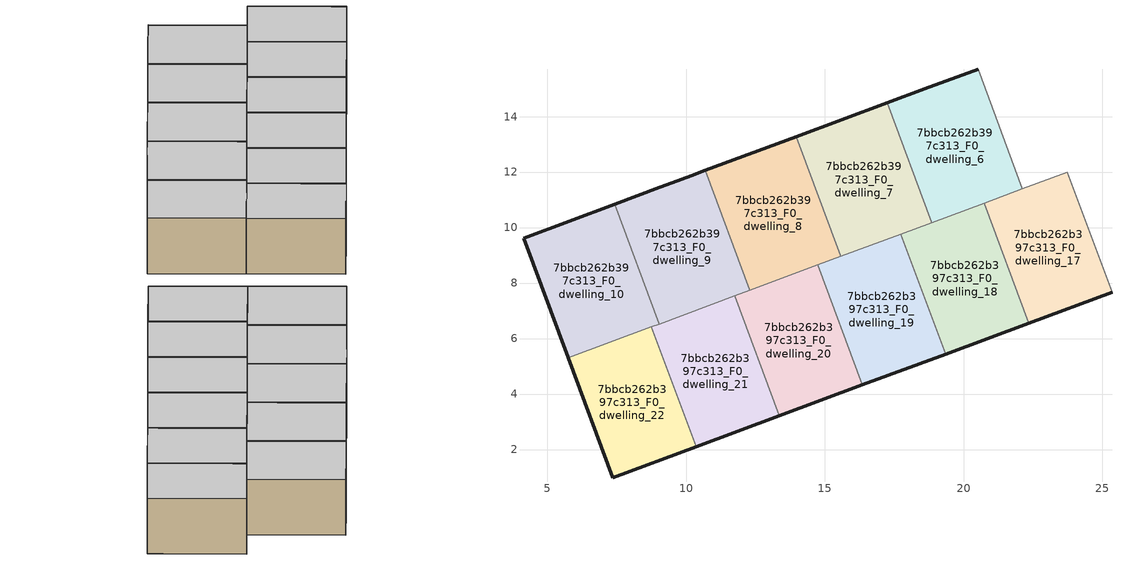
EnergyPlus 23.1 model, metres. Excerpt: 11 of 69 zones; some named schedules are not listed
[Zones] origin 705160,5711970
7bbcb262b397c313_F0_dwelling_10
 floor ground (EU_floor_Construction): 9.02,6.52 7.42,10.84 4.14,9.62 5.75,5.31 z0
 wall outside (EU_wall_Construction): 5.75,5.31 4.14,9.62 7.42,10.84 z0:3
 wall to 7bbcb262b397c313_F0_dwelling_9 (EU_wall_Construction): 7.42,10.84 9.02,6.52 z0:3
 wall to 7bbcb262b397c313_F0_dwelling_22 (EU_wall_Construction): 8.75,6.42 5.75,5.31 z0:3
 wall to 7bbcb262b397c313_F0_dwelling_21 (EU_wall_Construction): 9.02,6.52 8.75,6.42 z0:3
 ceiling to 7bbcb262b397c313_F1_dwelling_10 (EU_floor_Construction): 7.42,10.84 9.02,6.52 5.75,5.31 4.14,9.62 z3
7bbcb262b397c313_F0_dwelling_17
 floor ground (EU_floor_Construction): 25.35,7.67 23.74,12 20.74,10.88 22.35,6.56 z0
 wall outside (EU_wall_Construction): 25.35,7.67 22.35,6.56 z0:3
 wall to 7bbcb262b397c313_F0_dwelling_16 (EU_wall_Construction): 23.74,12 25.35,7.67 z0:3
 wall to 7bbcb262b397c313_F0_dwelling_18 (EU_wall_Construction): 22.35,6.56 20.74,10.88 z0:3
 wall to 7bbcb262b397c313_F0_dwelling_6 (EU_wall_Construction): 20.74,10.88 22.12,11.4 z0:3
 wall to 7bbcb262b397c313_F0_dwelling_5 (EU_wall_Construction): 22.12,11.4 23.74,12 z0:3
 ceiling to 7bbcb262b397c313_F1_dwelling_17 (EU_floor_Construction): 23.74,12 25.35,7.67 22.35,6.56 20.74,10.88 z3
7bbcb262b397c313_F0_dwelling_18
 floor ground (EU_floor_Construction): 22.35,6.56 20.74,10.88 17.74,9.77 19.35,5.44 z0
 wall outside (EU_wall_Construction): 22.35,6.56 19.35,5.44 z0:3
 wall to 7bbcb262b397c313_F0_dwelling_19 (EU_wall_Construction): 19.35,5.44 17.74,9.77 z0:3
 wall to 7bbcb262b397c313_F0_dwelling_7 (EU_wall_Construction): 17.74,9.77 18.84,10.18 z0:3
 wall to 7bbcb262b397c313_F0_dwelling_6 (EU_wall_Construction): 18.84,10.18 20.74,10.88 z0:3
 ceiling to 7bbcb262b397c313_F1_dwelling_18 (EU_floor_Construction): 20.74,10.88 22.35,6.56 19.35,5.44 17.74,9.77 z3
7bbcb262b397c313_F0_dwelling_19
 floor ground (EU_floor_Construction): 19.35,5.44 17.74,9.77 14.74,8.65 16.35,4.33 z0
 wall outside (EU_wall_Construction): 19.35,5.44 16.35,4.33 z0:3
 wall to 7bbcb262b397c313_F0_dwelling_20 (EU_wall_Construction): 16.35,4.33 14.74,8.65 z0:3
 wall to 7bbcb262b397c313_F0_dwelling_8 (EU_wall_Construction): 14.74,8.65 15.57,8.96 z0:3
 wall to 7bbcb262b397c313_F0_dwelling_7 (EU_wall_Construction): 15.57,8.96 17.74,9.77 z0:3
 ceiling to 7bbcb262b397c313_F1_dwelling_19 (EU_floor_Construction): 17.74,9.77 19.35,5.44 16.35,4.33 14.74,8.65 z3
7bbcb262b397c313_F0_dwelling_20
 floor ground (EU_floor_Construction): 16.35,4.33 14.74,8.65 11.74,7.54 13.35,3.21 z0
 wall outside (EU_wall_Construction): 16.35,4.33 13.35,3.21 z0:3
 wall to 7bbcb262b397c313_F0_dwelling_21 (EU_wall_Construction): 13.35,3.21 11.74,7.54 z0:3
 wall to 7bbcb262b397c313_F0_dwelling_9 (EU_wall_Construction): 11.74,7.54 12.3,7.74 z0:3
 wall to 7bbcb262b397c313_F0_dwelling_8 (EU_wall_Construction): 12.3,7.74 14.74,8.65 z0:3
 ceiling to 7bbcb262b397c313_F1_dwelling_20 (EU_floor_Construction): 14.74,8.65 16.35,4.33 13.35,3.21 11.74,7.54 z3
7bbcb262b397c313_F0_dwelling_21
 floor ground (EU_floor_Construction): 13.35,3.21 11.74,7.54 8.75,6.42 10.36,2.1 z0
 wall outside (EU_wall_Construction): 13.35,3.21 10.36,2.1 z0:3
 wall to 7bbcb262b397c313_F0_dwelling_22 (EU_wall_Construction): 10.36,2.1 8.75,6.42 z0:3
 wall to 7bbcb262b397c313_F0_dwelling_9 (EU_wall_Construction): 9.02,6.52 11.74,7.54 z0:3
 ceiling to 7bbcb262b397c313_F1_dwelling_21 (EU_floor_Construction): 11.74,7.54 13.35,3.21 10.36,2.1 8.75,6.42 z3
7bbcb262b397c313_F0_dwelling_22
 floor ground (EU_floor_Construction): 10.36,2.1 8.75,6.42 5.75,5.31 7.36,0.98 z0
 wall outside (EU_wall_Construction): 10.36,2.1 7.36,0.98 5.75,5.31 z0:3
 ceiling to 7bbcb262b397c313_F1_dwelling_22 (EU_floor_Construction): 8.75,6.42 10.36,2.1 7.36,0.98 5.75,5.31 z3
7bbcb262b397c313_F0_dwelling_6
 floor ground (EU_floor_Construction): 22.12,11.4 20.52,15.71 18.59,15 17.24,14.5 18.84,10.18 z0
 wall outside (EU_wall_Construction): 17.24,14.5 18.59,15 20.52,15.71 z0:3
 wall to 7bbcb262b397c313_F0_dwelling_7 (EU_wall_Construction): 18.84,10.18 17.24,14.5 z0:3
 wall to 7bbcb262b397c313_F0_dwelling_5 (EU_wall_Construction): 20.52,15.71 22.12,11.4 z0:3
 ceiling to 7bbcb262b397c313_F1_dwelling_6 (EU_floor_Construction): 20.52,15.71 22.12,11.4 18.84,10.18 17.24,14.5 18.59,15 z3
7bbcb262b397c313_F0_dwelling_7
 floor ground (EU_floor_Construction): 18.84,10.18 17.24,14.5 13.96,13.28 15.57,8.96 z0
 wall outside (EU_wall_Construction): 13.96,13.28 17.24,14.5 z0:3
 wall to 7bbcb262b397c313_F0_dwelling_8 (EU_wall_Construction): 15.57,8.96 13.96,13.28 z0:3
 ceiling to 7bbcb262b397c313_F1_dwelling_7 (EU_floor_Construction): 17.24,14.5 18.84,10.18 15.57,8.96 13.96,13.28 z3
7bbcb262b397c313_F0_dwelling_8
 floor ground (EU_floor_Construction): 15.57,8.96 13.96,13.28 10.69,12.06 12.3,7.74 z0
 wall outside (EU_wall_Construction): 10.69,12.06 13.96,13.28 z0:3
 wall to 7bbcb262b397c313_F0_dwelling_9 (EU_wall_Construction): 12.3,7.74 10.69,12.06 z0:3
 ceiling to 7bbcb262b397c313_F1_dwelling_8 (EU_floor_Construction): 13.96,13.28 15.57,8.96 12.3,7.74 10.69,12.06 z3
7bbcb262b397c313_F0_dwelling_9
 floor ground (EU_floor_Construction): 12.3,7.74 10.69,12.06 10.19,11.88 9.5,11.62 9.05,11.45 7.42,10.84 9.02,6.52 z0
 wall outside (EU_wall_Construction): 7.42,10.84 9.05,11.45 9.5,11.62 10.19,11.88 10.69,12.06 z0:3
 ceiling to 7bbcb262b397c313_F1_dwelling_9 (EU_floor_Construction): 10.69,12.06 12.3,7.74 9.02,6.52 7.42,10.84 9.05,11.45 9.5,11.62 10.19,11.88 z3
[Building]
EU S2 Campaign: North Axis=0; Terrain=City; Solar Distribution=FullExterior
[Site:Location]
London: Latitude=51.5; Longitude=-0.5; Time Zone=0; Elevation=25
[SizingPeriod:WeatherFileDays]
AnnualSizingPeriod: Begin Month=1; Begin Day of Month=1; End Month=12; End Day of Month=31; Day of Week for Start Day=Monday; Use Weather File Daylight Saving Period=No; Use Weather File Rain and Snow Indicators=No
[MATERIAL]
EU_InternalMass_Material: Roughness=MediumRough; Thickness=0.1; Conductivity=1; Density=1800; Specific Heat=900; Thermal Absorptance=0.9; Solar Absorptance=0.7; Visible Absorptance=0.7
[MATERIAL:NOMASS] Roughness=MediumRough; Thermal Absorptance=0.9; Solar Absorptance=0.7; Visible Absorptance=0.7
Name | Thermal Resistance
EU_wall_NoMass | 0.635353
EU_floor_NoMass | 1.96382
[CONSTRUCTION]
EU_wall_Construction: EU_wall_NoMass
EU_floor_Construction: EU_floor_NoMass
EU_InternalMass_Construction: EU_InternalMass_Material
[ZONE] Type=1; Multiplier=1; Ceiling Height=autocalculate; Floor Area=autocalculate; Part of Total Floor Area=Yes
Name | Volume
7bbcb262b397c313_F0_dwelling_10; 7bbcb262b397c313_F0_dwelling_9 | 48.3127
7bbcb262b397c313_F0_dwelling_17 | 44.2844
7bbcb262b397c313_F0_dwelling_18 | 44.2866
7bbcb262b397c313_F0_dwelling_19 | 44.2859
7bbcb262b397c313_F0_dwelling_20 | 44.2808
7bbcb262b397c313_F0_dwelling_21 | 44.2815
7bbcb262b397c313_F0_dwelling_22 | 44.283
7bbcb262b397c313_F0_dwelling_6 | 48.3062
7bbcb262b397c313_F0_dwelling_7 | 48.3113
7bbcb262b397c313_F0_dwelling_8 | 48.2952
[INTERNALMASS] Construction=EU_InternalMass_Construction
Name | Zone or ZoneList | Surface Area
7bbcb262b397c313_F0_dwelling_6_EU_InternalMass | 7bbcb262b397c313_F0_dwelling_6 | 16.1025
7bbcb262b397c313_F0_dwelling_7_EU_InternalMass | 7bbcb262b397c313_F0_dwelling_7 | 16.1034
7bbcb262b397c313_F0_dwelling_8_EU_InternalMass | 7bbcb262b397c313_F0_dwelling_8 | 16.0984
7bbcb262b397c313_F0_dwelling_9_EU_InternalMass | 7bbcb262b397c313_F0_dwelling_9 | 16.1041
7bbcb262b397c313_F0_dwelling_10_EU_InternalMass | 7bbcb262b397c313_F0_dwelling_10 | 16.1043
7bbcb262b397c313_F0_dwelling_17_EU_InternalMass | 7bbcb262b397c313_F0_dwelling_17 | 14.762
7bbcb262b397c313_F0_dwelling_18_EU_InternalMass | 7bbcb262b397c313_F0_dwelling_18 | 14.762
7bbcb262b397c313_F0_dwelling_19_EU_InternalMass | 7bbcb262b397c313_F0_dwelling_19 | 14.762
7bbcb262b397c313_F0_dwelling_20_EU_InternalMass | 7bbcb262b397c313_F0_dwelling_20 | 14.7614
7bbcb262b397c313_F0_dwelling_21_EU_InternalMass | 7bbcb262b397c313_F0_dwelling_21 | 14.7604
7bbcb262b397c313_F0_dwelling_22_EU_InternalMass | 7bbcb262b397c313_F0_dwelling_22 | 14.7607
[OTHEREQUIPMENT] Fuel Type=Electricity; Design Level Calculation Method=Watts/Area; Power per Zone Floor Area=1; Fraction Latent=0; Fraction Radiant=0; Fraction Lost=0; Carbon Dioxide Generation Rate=0; EndUse Subcategory=EU_Step8_InternalGains
Name | Zone or ZoneList or Space or SpaceList | Schedule
EU_Step8_InternalGain_7bbcb262b397c313_F0_dwelling_6_f000 | 7bbcb262b397c313_F0_dwelling_6 | EU_Step8_GainSchedule_7bbcb262b397c313_F0_dwelling_6_f000
EU_Step8_InternalGain_7bbcb262b397c313_F0_dwelling_7_f000 | 7bbcb262b397c313_F0_dwelling_7 | EU_Step8_GainSchedule_7bbcb262b397c313_F0_dwelling_7_f000
EU_Step8_InternalGain_7bbcb262b397c313_F0_dwelling_8_f000 | 7bbcb262b397c313_F0_dwelling_8 | EU_Step8_GainSchedule_7bbcb262b397c313_F0_dwelling_8_f000
EU_Step8_InternalGain_7bbcb262b397c313_F0_dwelling_9_f000 | 7bbcb262b397c313_F0_dwelling_9 | EU_Step8_GainSchedule_7bbcb262b397c313_F0_dwelling_9_f000
EU_Step8_InternalGain_7bbcb262b397c313_F0_dwelling_10_f000 | 7bbcb262b397c313_F0_dwelling_10 | EU_Step8_GainSchedule_7bbcb262b397c313_F0_dwelling_10_f000
EU_Step8_InternalGain_7bbcb262b397c313_F0_dwelling_17_f000 | 7bbcb262b397c313_F0_dwelling_17 | EU_Step8_GainSchedule_7bbcb262b397c313_F0_dwelling_17_f000
EU_Step8_InternalGain_7bbcb262b397c313_F0_dwelling_18_f000 | 7bbcb262b397c313_F0_dwelling_18 | EU_Step8_GainSchedule_7bbcb262b397c313_F0_dwelling_18_f000
EU_Step8_InternalGain_7bbcb262b397c313_F0_dwelling_19_f000 | 7bbcb262b397c313_F0_dwelling_19 | EU_Step8_GainSchedule_7bbcb262b397c313_F0_dwelling_19_f000
EU_Step8_InternalGain_7bbcb262b397c313_F0_dwelling_20_f000 | 7bbcb262b397c313_F0_dwelling_20 | EU_Step8_GainSchedule_7bbcb262b397c313_F0_dwelling_20_f000
EU_Step8_InternalGain_7bbcb262b397c313_F0_dwelling_21_f000 | 7bbcb262b397c313_F0_dwelling_21 | EU_Step8_GainSchedule_7bbcb262b397c313_F0_dwelling_21_f000
EU_Step8_InternalGain_7bbcb262b397c313_F0_dwelling_22_f000 | 7bbcb262b397c313_F0_dwelling_22 | EU_Step8_GainSchedule_7bbcb262b397c313_F0_dwelling_22_f000
[ZONEVENTILATION:DESIGNFLOWRATE] Schedule=EU_AlwaysOn; Design Flow Rate Calculation Method=AirChanges/Hour; Air Changes per Hour=0.555504; Ventilation Type=Natural; Fan Pressure Rise=0; Fan Total Efficiency=1; Constant Term Coefficient=1; Temperature Term Coefficient=0; Velocity Term Coefficient=0; Velocity Squared Term Coefficient=0; Minimum Indoor Temperature=-100; Maximum Indoor Temperature=100; Delta Temperature=-100; Minimum Outdoor Temperature=-100; Maximum Outdoor Temperature=100; Maximum Wind Speed=40
Name | Zone or ZoneList or Space or SpaceList
EU_ConstantAir_7bbcb262b397c313_F0_dwelling_6 | 7bbcb262b397c313_F0_dwelling_6
EU_ConstantAir_7bbcb262b397c313_F0_dwelling_7 | 7bbcb262b397c313_F0_dwelling_7
EU_ConstantAir_7bbcb262b397c313_F0_dwelling_8 | 7bbcb262b397c313_F0_dwelling_8
EU_ConstantAir_7bbcb262b397c313_F0_dwelling_9 | 7bbcb262b397c313_F0_dwelling_9
EU_ConstantAir_7bbcb262b397c313_F0_dwelling_10 | 7bbcb262b397c313_F0_dwelling_10
EU_ConstantAir_7bbcb262b397c313_F0_dwelling_17 | 7bbcb262b397c313_F0_dwelling_17
EU_ConstantAir_7bbcb262b397c313_F0_dwelling_18 | 7bbcb262b397c313_F0_dwelling_18
EU_ConstantAir_7bbcb262b397c313_F0_dwelling_19 | 7bbcb262b397c313_F0_dwelling_19
EU_ConstantAir_7bbcb262b397c313_F0_dwelling_20 | 7bbcb262b397c313_F0_dwelling_20
EU_ConstantAir_7bbcb262b397c313_F0_dwelling_21 | 7bbcb262b397c313_F0_dwelling_21
EU_ConstantAir_7bbcb262b397c313_F0_dwelling_22 | 7bbcb262b397c313_F0_dwelling_22
[HVACTEMPLATE:THERMOSTAT] Constant Heating Setpoint=20; Constant Cooling Setpoint=50
EU_HeatOnly_7bbcb262b397c313_F0_dwelling_0; EU_HeatOnly_7bbcb262b397c313_F0_dwelling_1; EU_HeatOnly_7bbcb262b397c313_F0_dwelling_2; EU_HeatOnly_7bbcb262b397c313_F0_dwelling_3; EU_HeatOnly_7bbcb262b397c313_F0_dwelling_4; EU_HeatOnly_7bbcb262b397c313_F0_dwelling_5; EU_HeatOnly_7bbcb262b397c313_F0_dwelling_6; EU_HeatOnly_7bbcb262b397c313_F0_dwelling_7; EU_HeatOnly_7bbcb262b397c313_F0_dwelling_8; EU_HeatOnly_7bbcb262b397c313_F0_dwelling_9; EU_HeatOnly_7bbcb262b397c313_F0_dwelling_10; EU_HeatOnly_7bbcb262b397c313_F0_dwelling_11; EU_HeatOnly_7bbcb262b397c313_F0_dwelling_12; EU_HeatOnly_7bbcb262b397c313_F0_dwelling_13; EU_HeatOnly_7bbcb262b397c313_F0_dwelling_14; EU_HeatOnly_7bbcb262b397c313_F0_dwelling_15; EU_HeatOnly_7bbcb262b397c313_F0_dwelling_16; EU_HeatOnly_7bbcb262b397c313_F0_dwelling_17; EU_HeatOnly_7bbcb262b397c313_F0_dwelling_18; EU_HeatOnly_7bbcb262b397c313_F0_dwelling_19; EU_HeatOnly_7bbcb262b397c313_F0_dwelling_20; EU_HeatOnly_7bbcb262b397c313_F0_dwelling_21; EU_HeatOnly_7bbcb262b397c313_F0_dwelling_22; EU_HeatOnly_7bbcb262b397c313_F1_dwelling_0; EU_HeatOnly_7bbcb262b397c313_F1_dwelling_1; EU_HeatOnly_7bbcb262b397c313_F1_dwelling_2; EU_HeatOnly_7bbcb262b397c313_F1_dwelling_3; EU_HeatOnly_7bbcb262b397c313_F1_dwelling_4; EU_HeatOnly_7bbcb262b397c313_F1_dwelling_5; EU_HeatOnly_7bbcb262b397c313_F1_dwelling_6; EU_HeatOnly_7bbcb262b397c313_F1_dwelling_7; EU_HeatOnly_7bbcb262b397c313_F1_dwelling_8; EU_HeatOnly_7bbcb262b397c313_F1_dwelling_9; EU_HeatOnly_7bbcb262b397c313_F1_dwelling_10; EU_HeatOnly_7bbcb262b397c313_F1_dwelling_11; EU_HeatOnly_7bbcb262b397c313_F1_dwelling_12; EU_HeatOnly_7bbcb262b397c313_F1_dwelling_13; EU_HeatOnly_7bbcb262b397c313_F1_dwelling_14; EU_HeatOnly_7bbcb262b397c313_F1_dwelling_15; EU_HeatOnly_7bbcb262b397c313_F1_dwelling_16; EU_HeatOnly_7bbcb262b397c313_F1_dwelling_17; EU_HeatOnly_7bbcb262b397c313_F1_dwelling_18; EU_HeatOnly_7bbcb262b397c313_F1_dwelling_19; EU_HeatOnly_7bbcb262b397c313_F1_dwelling_20; EU_HeatOnly_7bbcb262b397c313_F1_dwelling_21; EU_HeatOnly_7bbcb262b397c313_F1_dwelling_22; EU_HeatOnly_7bbcb262b397c313_F2_dwelling_0; EU_HeatOnly_7bbcb262b397c313_F2_dwelling_1; EU_HeatOnly_7bbcb262b397c313_F2_dwelling_2; EU_HeatOnly_7bbcb262b397c313_F2_dwelling_3; EU_HeatOnly_7bbcb262b397c313_F2_dwelling_4; EU_HeatOnly_7bbcb262b397c313_F2_dwelling_5; EU_HeatOnly_7bbcb262b397c313_F2_dwelling_6; EU_HeatOnly_7bbcb262b397c313_F2_dwelling_7; EU_HeatOnly_7bbcb262b397c313_F2_dwelling_8; EU_HeatOnly_7bbcb262b397c313_F2_dwelling_9; EU_HeatOnly_7bbcb262b397c313_F2_dwelling_10; EU_HeatOnly_7bbcb262b397c313_F2_dwelling_11; EU_HeatOnly_7bbcb262b397c313_F2_dwelling_12; EU_HeatOnly_7bbcb262b397c313_F2_dwelling_13; EU_HeatOnly_7bbcb262b397c313_F2_dwelling_14; EU_HeatOnly_7bbcb262b397c313_F2_dwelling_15; EU_HeatOnly_7bbcb262b397c313_F2_dwelling_16; EU_HeatOnly_7bbcb262b397c313_F2_dwelling_17; EU_HeatOnly_7bbcb262b397c313_F2_dwelling_18; EU_HeatOnly_7bbcb262b397c313_F2_dwelling_19; EU_HeatOnly_7bbcb262b397c313_F2_dwelling_20; EU_HeatOnly_7bbcb262b397c313_F2_dwelling_21; EU_HeatOnly_7bbcb262b397c313_F2_dwelling_22
[HVACTEMPLATE:ZONE:IDEALLOADSAIRSYSTEM] System Availability Schedule=EU_AlwaysOn; Maximum Heating Supply Air Temperature=50; Minimum Cooling Supply Air Temperature=13; Maximum Heating Supply Air Humidity Ratio=0.0156; Minimum Cooling Supply Air Humidity Ratio=0.0077; Heating Limit=NoLimit; Cooling Limit=NoLimit; Heating Availability Schedule=EU_AlwaysOn; Cooling Availability Schedule=EU_CoolingOff; Dehumidification Control Type=ConstantSensibleHeatRatio; Cooling Sensible Heat Ratio=0.7; Dehumidification Setpoint=60; Humidification Control Type=None; Humidification Setpoint=30; Outdoor Air Method=None; Outdoor Air Flow Rate per Person=0.00944; Outdoor Air Flow Rate per Zone Floor Area=0; Outdoor Air Flow Rate per Zone=0; Demand Controlled Ventilation Type=None; Outdoor Air Economizer Type=NoEconomizer; Heat Recovery Type=None; Sensible Heat Recovery Effectiveness=0.7; Latent Heat Recovery Effectiveness=0.65
Name | Template Thermostat
7bbcb262b397c313_F0_dwelling_6 | EU_HeatOnly_7bbcb262b397c313_F0_dwelling_6
7bbcb262b397c313_F0_dwelling_7 | EU_HeatOnly_7bbcb262b397c313_F0_dwelling_7
7bbcb262b397c313_F0_dwelling_8 | EU_HeatOnly_7bbcb262b397c313_F0_dwelling_8
7bbcb262b397c313_F0_dwelling_9 | EU_HeatOnly_7bbcb262b397c313_F0_dwelling_9
7bbcb262b397c313_F0_dwelling_10 | EU_HeatOnly_7bbcb262b397c313_F0_dwelling_10
7bbcb262b397c313_F0_dwelling_17 | EU_HeatOnly_7bbcb262b397c313_F0_dwelling_17
7bbcb262b397c313_F0_dwelling_18 | EU_HeatOnly_7bbcb262b397c313_F0_dwelling_18
7bbcb262b397c313_F0_dwelling_19 | EU_HeatOnly_7bbcb262b397c313_F0_dwelling_19
7bbcb262b397c313_F0_dwelling_20 | EU_HeatOnly_7bbcb262b397c313_F0_dwelling_20
7bbcb262b397c313_F0_dwelling_21 | EU_HeatOnly_7bbcb262b397c313_F0_dwelling_21
7bbcb262b397c313_F0_dwelling_22 | EU_HeatOnly_7bbcb262b397c313_F0_dwelling_22
[SIZING:ZONE] Zone Cooling Design Supply Air Temperature Input Method=SupplyAirTemperature; Zone Cooling Design Supply Air Temperature=13; Zone Heating Design Supply Air Temperature Input Method=SupplyAirTemperature; Zone Heating Design Supply Air Temperature=50; Zone Cooling Design Supply Air Humidity Ratio=0.008; Zone Heating Design Supply Air Humidity Ratio=0.008; Cooling Design Air Flow Method=DesignDay; Cooling Design Air Flow Rate=0; Cooling Minimum Air Flow per Zone Floor Area=0.000762; Cooling Minimum Air Flow=0; Cooling Minimum Air Flow Fraction=0.2; Heating Design Air Flow Method=DesignDay; Heating Design Air Flow Rate=0; Heating Maximum Air Flow per Zone Floor Area=0.002032; Heating Maximum Air Flow=0.141576; Heating Maximum Air Flow Fraction=0.3; Account for Dedicated Outdoor Air System=No; Dedicated Outdoor Air System Control Strategy=NeutralSupplyAir; Dedicated Outdoor Air Low Setpoint Temperature for Design=autosize; Dedicated Outdoor Air High Setpoint Temperature for Design=autosize; Zone Load Sizing Method=Sensible Load Only No Latent Load; Zone Latent Cooling Design Supply Air Humidity Ratio Input Method=HumidityRatioDifference; Zone Cooling Design Supply Air Humidity Ratio Difference=0.005; Zone Latent Heating Design Supply Air Humidity Ratio Input Method=HumidityRatioDifference; Zone Humidification Design Supply Air Humidity Ratio Difference=0.005
7bbcb262b397c313_F0_dwelling_6; 7bbcb262b397c313_F0_dwelling_7; 7bbcb262b397c313_F0_dwelling_8; 7bbcb262b397c313_F0_dwelling_9; 7bbcb262b397c313_F0_dwelling_10; 7bbcb262b397c313_F0_dwelling_17; 7bbcb262b397c313_F0_dwelling_18; 7bbcb262b397c313_F0_dwelling_19; 7bbcb262b397c313_F0_dwelling_20; 7bbcb262b397c313_F0_dwelling_21; 7bbcb262b397c313_F0_dwelling_22
[SCHEDULE:CONSTANT]
EU_AlwaysOn: Hourly Value=1
[SCHEDULE:FILE] Column Number=1; Rows to Skip at Top=0; Number of Hours of Data=8760; Column Separator=Comma; Interpolate to Timestep=No; Minutes per Item=60; Adjust Schedule for Daylight Savings=Yes
Name | File
EU_Step8_GainSchedule_7bbcb262b397c313_F0_dwelling_6_f000 | ../../schedules/7bbcb262b397c313/7bbcb262b397c313_F0_dwelling_6_f000_gain.csv
EU_Step8_GainSchedule_7bbcb262b397c313_F0_dwelling_7_f000 | ../../schedules/7bbcb262b397c313/7bbcb262b397c313_F0_dwelling_7_f000_gain.csv
EU_Step8_GainSchedule_7bbcb262b397c313_F0_dwelling_8_f000 | ../../schedules/7bbcb262b397c313/7bbcb262b397c313_F0_dwelling_8_f000_gain.csv
EU_Step8_GainSchedule_7bbcb262b397c313_F0_dwelling_9_f000 | ../../schedules/7bbcb262b397c313/7bbcb262b397c313_F0_dwelling_9_f000_gain.csv
EU_Step8_GainSchedule_7bbcb262b397c313_F0_dwelling_10_f000 | ../../schedules/7bbcb262b397c313/7bbcb262b397c313_F0_dwelling_10_f000_gain.csv
EU_Step8_GainSchedule_7bbcb262b397c313_F0_dwelling_17_f000 | ../../schedules/7bbcb262b397c313/7bbcb262b397c313_F0_dwelling_17_f000_gain.csv
EU_Step8_GainSchedule_7bbcb262b397c313_F0_dwelling_18_f000 | ../../schedules/7bbcb262b397c313/7bbcb262b397c313_F0_dwelling_18_f000_gain.csv
EU_Step8_GainSchedule_7bbcb262b397c313_F0_dwelling_19_f000 | ../../schedules/7bbcb262b397c313/7bbcb262b397c313_F0_dwelling_19_f000_gain.csv
EU_Step8_GainSchedule_7bbcb262b397c313_F0_dwelling_20_f000 | ../../schedules/7bbcb262b397c313/7bbcb262b397c313_F0_dwelling_20_f000_gain.csv
EU_Step8_GainSchedule_7bbcb262b397c313_F0_dwelling_21_f000 | ../../schedules/7bbcb262b397c313/7bbcb262b397c313_F0_dwelling_21_f000_gain.csv
EU_Step8_GainSchedule_7bbcb262b397c313_F0_dwelling_22_f000 | ../../schedules/7bbcb262b397c313/7bbcb262b397c313_F0_dwelling_22_f000_gain.csv
